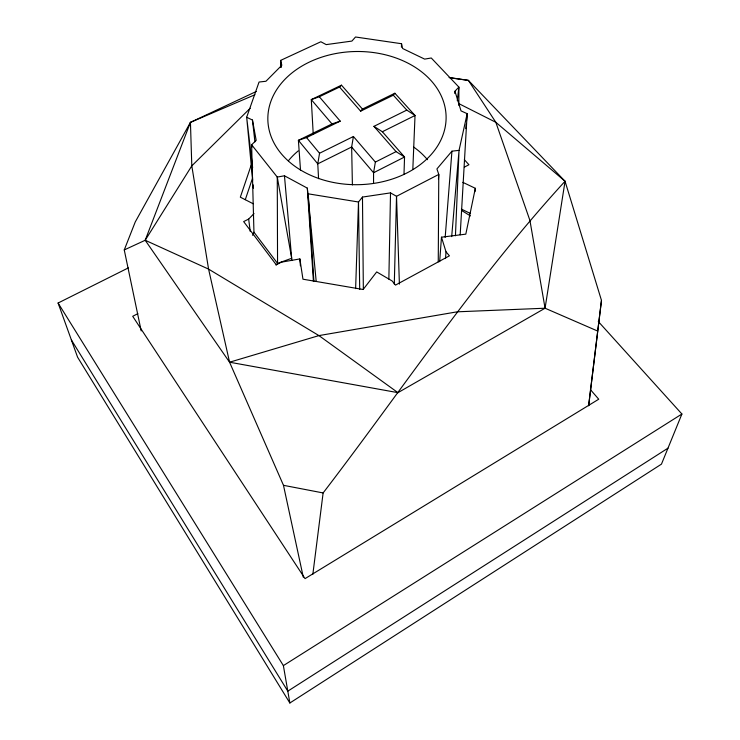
<?xml version="1.0" encoding="UTF-8"?>
<svg xmlns="http://www.w3.org/2000/svg" width="740" height="740" viewBox="0 0 740 740"><rect width="100%" height="100%" fill="white"/><g stroke="black" fill="none" stroke-linecap="round" stroke-linejoin="round"><path stroke-width="1.11" d="M458.865 105.367L458.883 87.098L431.272 57.998L424.64 59.108L402.634 48.516L401.533 43.725L355.524 37L351.898 41.079L326.211 44.613L320.855 41.755L280.562 60.43L280.802 67.294M373.552 182.983L373.571 172.744L375.365 162.079L353.415 136.502L319.55 153.245L317.775 163.855L318.57 178.692M438.256 261.858L438.774 174.427L436.924 168.933L451.937 151.173L459.041 150.35L467.171 113.673L461.029 110.889L454.952 91.233L458.883 87.098L457.283 100.733M388.861 279.174L390.517 192.881L362.471 197.071L358.502 202.001L355.625 288.628M394.291 284.104L396.52 196.304L438.774 174.427L438.459 179.024M401.441 47.175L401.533 43.725M403.994 174.196L404.549 157.019L382.358 131.738L373.94 126.346L406.787 110.103L415.029 115.496L412.828 169.303M455.433 235.81L459.041 150.35L451.687 236.624M460.188 234.821L467.171 113.673L466.552 120.583M439.653 261.664L441.475 237.189L465.812 234.145L475.33 188.302L462.815 182.336M454.776 93.508L454.952 91.233M445.175 237.411L451.937 151.173M445.489 258.556L446.026 251.85L441.475 237.189M465.83 128.64L466.246 124.033M474.978 191.688L475.33 188.302M588.633 405.622L601.472 300.412L565.055 181.254L468.374 80.364L449.069 77.497M588.67 405.705L601.472 300.412M312.844 574.296L323.121 492.942C403.134 388.602 476.014 278.37 565.055 181.254L495.828 122.294L458.698 103.563M256.318 91.464L190.439 122.359L145.197 240.26L229.567 362.212L397.963 392.663L545.066 308.219L565.055 181.254M353.415 136.502L351.648 147.01L352.397 184.954M245.292 199.68L252.636 177.84M251.239 165.029L240.334 197.173L253.2 203.768M141.192 330.928L124.255 249.935L135.244 221.972L190.439 122.359L254.902 94.766M252.692 235.385L253.95 232.175L251.628 144.772L256.188 140.378L252.46 120.056L246.67 117.253L259.055 82.029L265.947 81.261L281.829 65.259L280.562 60.43L281.126 67.331M598.272 321.502L681.91 414.012L661.468 464.128L289.858 703L77.589 357.207L58.09 303.021L128.335 267.899M124.255 249.935L145.197 240.26L191.799 165.871L250.194 108.262M313.233 134.144L311.29 99.613L319.31 96.755L339.54 87.061L360.639 111.167L393.319 95.201L394.864 93.24L415.029 115.496L382.358 131.738M360.639 111.167L362.452 109.058L394.864 93.24M276.029 265.068L277.555 263.403L291.671 258.279L277.269 177.064L251.628 144.772L252.025 147.038M446.026 251.85L449.43 255.827L395.512 285.104L392.172 280.996L376.697 271.922L363.146 289.497L302.956 279.202L299.867 258.926L281.357 262.173L276.279 264.809L243.654 221.593L248.659 219.077L254.014 213.592M339.54 87.061L341.482 85.174L362.452 109.058M667.97 448.172L287.805 691.16L71.364 339.91M289.858 703L283.374 665.612L681.91 414.012M464.378 167.111L468.938 164.733L464.341 159.683M137.853 313.649L132.71 316.295L305.037 578.634L598.734 399.212L590.418 389.638M375.365 162.079L396.067 151.626L404.549 157.019L373.571 172.744L351.648 147.01L317.775 163.855L298.396 140.322L331.992 123.922L340.224 121.129L319.31 96.755M300.523 170.292L298.396 140.322L306.554 137.585L340.224 121.129M341.482 85.174L311.29 99.613L331.992 123.922M190.439 122.359L191.799 165.871L208.578 269.11L229.567 362.212L318.931 335.599L457.218 311.818L545.066 308.219L597.559 331.011M316.174 281.154L307.331 188.136L284.465 175.796L277.269 177.064L277.555 263.403L253.95 232.175M450.05 77.83L468.374 80.364L495.828 122.294L529.942 220.511L545.066 308.219M229.567 362.212L283.485 485.32L323.121 492.942M145.197 240.26L208.578 269.11L318.931 335.599L397.963 392.663M461.409 209.115L470.548 213.546M390.517 192.881L396.52 196.304L399.397 284.114M461.825 210.595L470.418 215.923M393.319 95.201L406.787 110.103M373.94 126.346L396.067 151.626M306.554 137.585L319.55 153.245M58.09 303.021L283.374 665.612M283.485 485.32L303.289 577.2M248.659 219.077L250.268 231.574M252.645 167.749L246.67 117.253L252.664 180.218M252.46 120.056L254.921 141.83M253.099 184.797L253.422 188.228M284.465 175.796L291.875 260.572M299.867 258.926L300.412 265.817M307.331 188.136L313.427 281.533M313.889 281.182L308.229 193.834L358.502 202.001L359.696 289.497M362.471 197.071L363.349 289.423M288.433 160.71A82.621 64.556 -0.8 0 1 298.22 150.904M413.734 147.103A82.621 64.556 -0.8 0 1 427.452 159.692M299.82 169.553A89.133 66.591 -0.8 0 0 444.786 128.982A89.133 66.591 -0.8 0 0 326.322 55.75A89.133 66.591 -0.8 0 0 299.82 169.553"/></g></svg>
